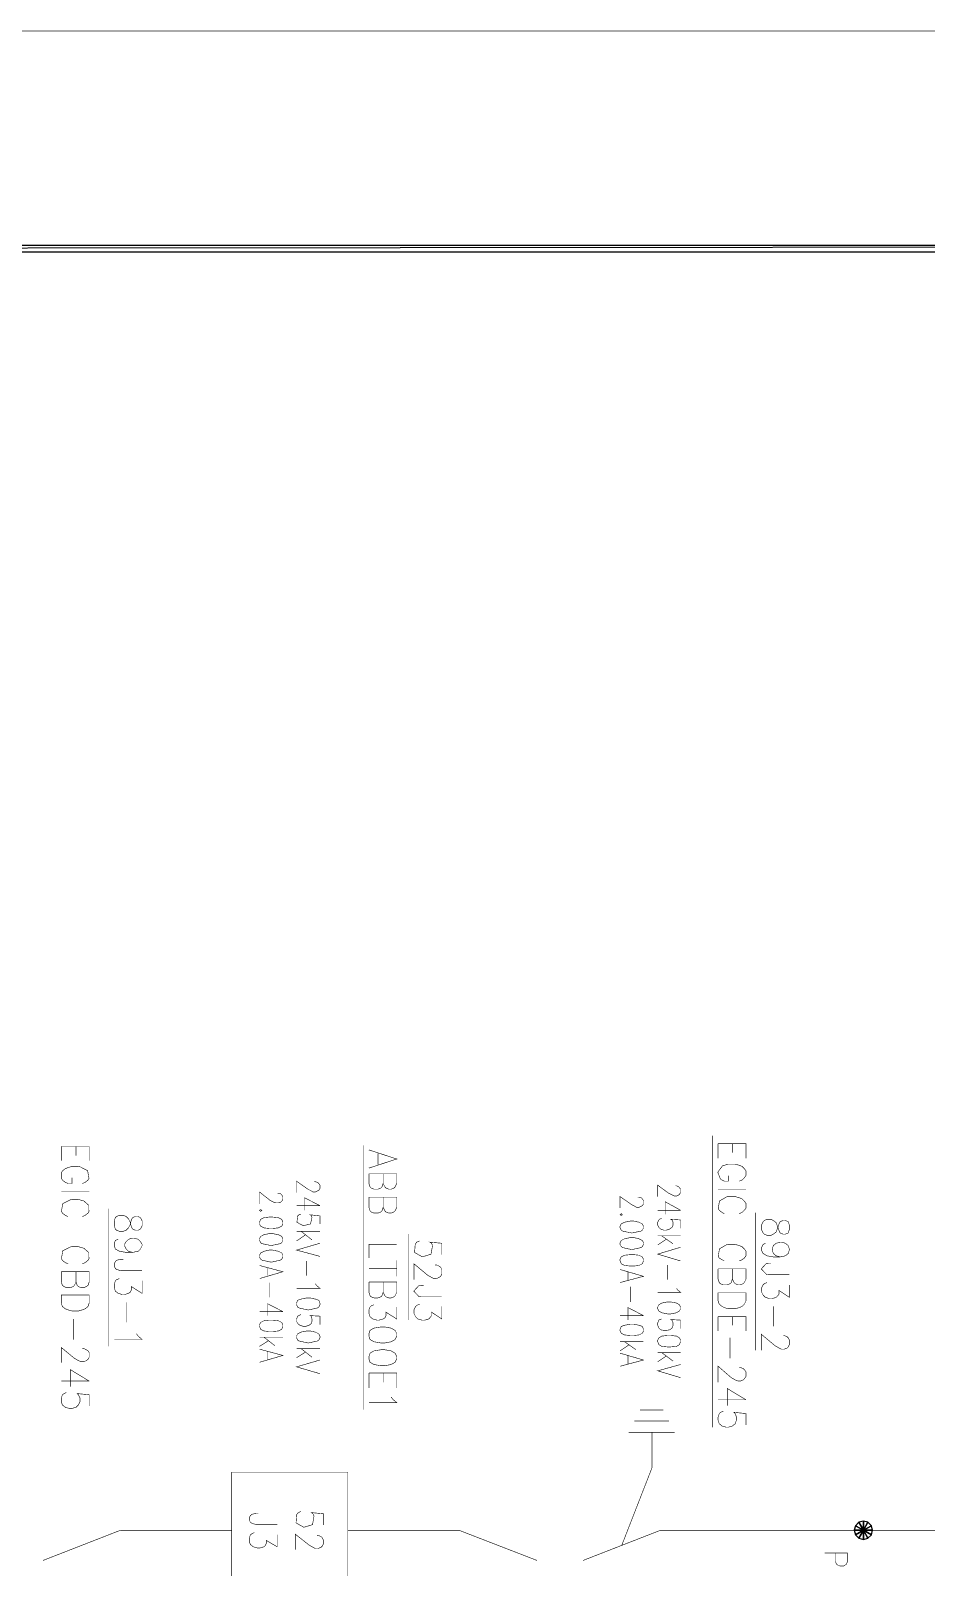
# Model space of a CAD drawing. Extents: x 0.1 to 11.6, y 0.2 to 16.4.
# Drawn here: x 6.4 to 7.71, y 14.115 to 16.364 of the extents above; entities that cross this region are included whole.
import ezdxf

# ---------------------------------------------------------------- set-up
doc = ezdxf.new("R2010")
doc.units = 0
doc.header["$MEASUREMENT"] = 0

msp = doc.modelspace()

# ---------------------------------------------------------------- linework, layer by layer
at = {"color": 0, "const_width": 0.000833}
for points in [[(0.125, 0.1875), (11.5667, 0.1875), (11.5667, 16.3633), (0.125, 16.3633), (0.125, 0.1875)], [(6.56332, 14.6217), (6.56082, 14.6267), (6.55751, 14.6283), (6.55333, 14.6283), (6.54915, 14.6267), (6.54753, 14.6233), (6.54585, 14.6167), (6.54335, 14.6117), (6.53999, 14.6083), (6.53581, 14.6067), (6.53, 14.6067), (6.52582, 14.6083), (6.52414, 14.61), (6.52251, 14.615), (6.52251, 14.6217), (6.52414, 14.6267), (6.52582, 14.6283), (6.53, 14.63), (6.53581, 14.63), (6.53999, 14.6283), (6.54335, 14.625), (6.54585, 14.62), (6.54753, 14.6133), (6.54915, 14.61), (6.55333, 14.6083), (6.55751, 14.6083), (6.56082, 14.61), (6.56332, 14.615), (6.56332, 14.6217)], [(6.73833, 14.6375), (6.73665, 14.6383), (6.73503, 14.6375), (6.73665, 14.6358), (6.73833, 14.6375)], [(6.76915, 14.62), (6.76753, 14.6242), (6.76247, 14.6267), (6.75418, 14.6275), (6.74918, 14.6275), (6.74164, 14.6267), (6.73665, 14.6242), (6.73503, 14.62), (6.73503, 14.6175), (6.73665, 14.6142), (6.74164, 14.6117), (6.74918, 14.6108), (6.75418, 14.6108), (6.76247, 14.6117), (6.76753, 14.6142), (6.76915, 14.6175), (6.76915, 14.62)], [(7.26585, 14.6308), (7.26417, 14.6325), (7.26247, 14.6308), (7.26417, 14.63), (7.26585, 14.6308)], [(7.29665, 14.6142), (7.29497, 14.6175), (7.28999, 14.62), (7.2825, 14.6217), (7.2775, 14.6217), (7.26915, 14.62), (7.26417, 14.6175), (7.26247, 14.6142), (7.26247, 14.6117), (7.26417, 14.6083), (7.26628, 14.6069), (7.27957, 14.6042), (7.29286, 14.6069), (7.29497, 14.6083), (7.29665, 14.6117), (7.29665, 14.6142)], [(7.50999, 14.6158), (7.50836, 14.6208), (7.50418, 14.6225), (7.50082, 14.6225), (7.49669, 14.6208), (7.49501, 14.6175), (7.49251, 14.6108), (7.49083, 14.6058), (7.48665, 14.6025), (7.48335, 14.6008), (7.47749, 14.6008), (7.47331, 14.6025), (7.47168, 14.6042), (7.46918, 14.6092), (7.46918, 14.6158), (7.47168, 14.6208), (7.47331, 14.6225), (7.47749, 14.6242), (7.48335, 14.6242), (7.48665, 14.6225), (7.49083, 14.6192), (7.49251, 14.6142), (7.49501, 14.6075), (7.49669, 14.6042), (7.50082, 14.6025), (7.50418, 14.6025), (7.50836, 14.6042), (7.50999, 14.6092), (7.50999, 14.6158)], [(6.76915, 14.5958), (6.76753, 14.5992), (6.76247, 14.6017), (6.75418, 14.6033), (6.74918, 14.6033), (6.74164, 14.6017), (6.73665, 14.5992), (6.73503, 14.5958), (6.73503, 14.5933), (6.73665, 14.59), (6.73876, 14.5886), (6.75206, 14.5858), (6.76535, 14.5886), (6.76753, 14.59), (6.76915, 14.5933), (6.76915, 14.5958)], [(7.29665, 14.59), (7.29497, 14.5933), (7.28999, 14.5958), (7.2825, 14.5975), (7.2775, 14.5975), (7.26915, 14.5958), (7.26417, 14.5933), (7.26247, 14.59), (7.26247, 14.5875), (7.26417, 14.5842), (7.26628, 14.5828), (7.27957, 14.5799), (7.29286, 14.5828), (7.29497, 14.5842), (7.29665, 14.5875), (7.29665, 14.59)], [(6.76915, 14.5717), (6.76753, 14.575), (6.76247, 14.5775), (6.75418, 14.5792), (6.74918, 14.5792), (6.74164, 14.5775), (6.73665, 14.575), (6.73503, 14.5717), (6.73503, 14.5692), (6.73665, 14.5658), (6.73876, 14.5644), (6.75206, 14.5615), (6.76535, 14.5644), (6.76753, 14.5658), (6.76915, 14.5692), (6.76915, 14.5717)], [(7.29665, 14.5658), (7.29497, 14.5692), (7.28999, 14.5717), (7.2825, 14.5725), (7.2775, 14.5725), (7.26915, 14.5717), (7.26417, 14.5692), (7.26247, 14.5658), (7.26247, 14.5633), (7.26417, 14.5592), (7.26915, 14.5567), (7.2775, 14.5558), (7.2825, 14.5558), (7.28999, 14.5567), (7.29497, 14.5592), (7.29665, 14.5633), (7.29665, 14.5658)], [(6.44499, 14.5133), (6.48583, 14.5133), (6.48583, 14.5017), (6.48415, 14.4967), (6.47999, 14.4933), (6.47586, 14.4917), (6.47, 14.49), (6.46083, 14.49), (6.45503, 14.4917), (6.45085, 14.4933), (6.44667, 14.4967), (6.44499, 14.5017), (6.44499, 14.5133)], [(6.82335, 14.5017), (6.82167, 14.5058), (6.81668, 14.5075), (6.80919, 14.5092), (6.80414, 14.5092), (6.79585, 14.5075), (6.79085, 14.5058), (6.78917, 14.5017), (6.78917, 14.4992), (6.79085, 14.4958), (6.79297, 14.4944), (6.80621, 14.4915), (6.8195, 14.4944), (6.82167, 14.4958), (6.82335, 14.4992), (6.82335, 14.5017)], [(7.40582, 14.5167), (7.44667, 14.5167), (7.44667, 14.505), (7.44417, 14.5), (7.44081, 14.4967), (7.43668, 14.495), (7.43083, 14.4933), (7.42085, 14.4933), (7.41499, 14.495), (7.41168, 14.4967), (7.4075, 14.5), (7.40582, 14.505), (7.40582, 14.5167)], [(7.35086, 14.4958), (7.34918, 14.4992), (7.345, 14.5017), (7.33664, 14.5033), (7.33165, 14.5033), (7.32335, 14.5017), (7.31917, 14.4992), (7.31749, 14.4958), (7.31749, 14.4933), (7.31917, 14.49), (7.32335, 14.4875), (7.33165, 14.4858), (7.33664, 14.4858), (7.345, 14.4875), (7.34918, 14.49), (7.35086, 14.4933), (7.35086, 14.4958)], [(6.76915, 14.47), (6.76753, 14.4733), (6.76247, 14.4758), (6.75418, 14.4767), (6.74918, 14.4767), (6.74164, 14.4758), (6.73665, 14.4733), (6.73503, 14.47), (6.73503, 14.4675), (6.73665, 14.4633), (6.74164, 14.4608), (6.74918, 14.46), (6.75418, 14.46), (6.76247, 14.4608), (6.76753, 14.4633), (6.76915, 14.4675), (6.76915, 14.47)], [(6.82335, 14.4533), (6.82167, 14.4567), (6.81668, 14.4592), (6.80919, 14.4608), (6.80414, 14.4608), (6.79585, 14.4592), (6.79085, 14.4567), (6.78917, 14.4533), (6.78917, 14.4508), (6.79085, 14.4475), (6.79297, 14.4461), (6.80621, 14.4432), (6.8195, 14.4461), (6.82167, 14.4475), (6.82335, 14.4508), (6.82335, 14.4533)], [(6.93582, 14.4567), (6.93332, 14.4617), (6.92751, 14.465), (6.91835, 14.4667), (6.91249, 14.4667), (6.9025, 14.465), (6.89665, 14.4617), (6.89501, 14.4567), (6.89501, 14.4533), (6.89665, 14.4483), (6.9025, 14.445), (6.91249, 14.4433), (6.91835, 14.4433), (6.92751, 14.445), (6.93332, 14.4483), (6.93582, 14.4533), (6.93582, 14.4567)], [(7.29665, 14.4633), (7.29497, 14.4675), (7.28999, 14.4692), (7.2825, 14.4708), (7.2775, 14.4708), (7.26915, 14.4692), (7.26417, 14.4675), (7.26247, 14.4633), (7.26247, 14.4608), (7.26417, 14.4575), (7.26915, 14.455), (7.2775, 14.4542), (7.2825, 14.4542), (7.28999, 14.455), (7.29497, 14.4575), (7.29665, 14.4608), (7.29665, 14.4633)], [(7.35086, 14.4475), (7.34918, 14.4508), (7.345, 14.4533), (7.33664, 14.4542), (7.33165, 14.4542), (7.32335, 14.4533), (7.31917, 14.4508), (7.31749, 14.4475), (7.31749, 14.445), (7.31917, 14.4408), (7.32335, 14.4383), (7.33165, 14.4375), (7.33664, 14.4375), (7.345, 14.4383), (7.34918, 14.4408), (7.35086, 14.445), (7.35086, 14.4475)], [(6.93582, 14.4233), (6.93332, 14.4283), (6.92751, 14.4317), (6.91835, 14.4333), (6.91249, 14.4333), (6.9025, 14.4317), (6.89665, 14.4283), (6.89501, 14.4233), (6.89501, 14.42), (6.89665, 14.415), (6.9025, 14.4117), (6.91249, 14.41), (6.91835, 14.41), (6.92751, 14.4117), (6.93332, 14.415), (6.93582, 14.42), (6.93582, 14.4233)], [(6.86415, 14.2542), (6.69417, 14.2542), (6.69417, 14.0842), (6.86415, 14.0842), (6.86415, 14.2542)], [(6.69417, 14.2542), (6.69417, 14.2542)]]:
    msp.add_lwpolyline(points, close=True, dxfattribs=at)
at = {"color": 0}
for points in [[(11.3, 16.05), (0.401693, 16.04), (0.391656, 16.05)], [(11.29, 16.04), (11.3, 16.05), (0.401693, 16.04)], [(7.60667, 14.1758), (7.60499, 14.1692), (7.61833, 14.1692)], [(7.60499, 14.1692), (7.60667, 14.1625), (7.61833, 14.1692)], [(7.61165, 14.1808), (7.60667, 14.1758), (7.61833, 14.1692)], [(7.60667, 14.1625), (7.61165, 14.1575), (7.61833, 14.1692)], [(7.61833, 14.1825), (7.61165, 14.1808), (7.61833, 14.1692)], [(7.61165, 14.1575), (7.61833, 14.1558), (7.61833, 14.1692)], [(7.625, 14.1808), (7.61833, 14.1825), (7.61833, 14.1692)], [(7.62999, 14.1758), (7.625, 14.1808), (7.61833, 14.1692)], [(7.63167, 14.1692), (7.62999, 14.1758), (7.61833, 14.1692)], [(7.61833, 14.1558), (7.625, 14.1575), (7.61833, 14.1692)], [(7.625, 14.1575), (7.62999, 14.1625), (7.61833, 14.1692)], [(7.62999, 14.1625), (7.63167, 14.1692), (7.61833, 14.1692)]]:
    msp.add_lwpolyline(points, close=True, dxfattribs=at)
at = {"color": 0, "const_width": 0.000833}
for points in [[(6.44499, 14.7308), (6.48583, 14.7308), (6.48583, 14.71)], [(6.44499, 14.7308), (6.44499, 14.71)], [(6.46669, 14.7308), (6.46669, 14.7175)], [(6.88667, 14.7325), (6.88667, 14.3458)], [(7.39751, 14.7467), (7.39751, 14.32)], [(7.40582, 14.735), (7.44667, 14.735), (7.44667, 14.7133)], [(7.40582, 14.735), (7.40582, 14.7133)], [(7.42665, 14.735), (7.42665, 14.7217)], [(6.89501, 14.7258), (6.93582, 14.7125), (6.89501, 14.6992)], [(6.90831, 14.7208), (6.90831, 14.7042)], [(6.47586, 14.6767), (6.47999, 14.6783), (6.48415, 14.6817), (6.48557, 14.6842), (6.48356, 14.6954), (6.4726, 14.7011), (6.47, 14.7017), (6.46083, 14.7017), (6.45503, 14.7), (6.45085, 14.6983), (6.44667, 14.695), (6.44499, 14.6917), (6.44499, 14.685), (6.44667, 14.6817), (6.45085, 14.6783), (6.45503, 14.6767), (6.46083, 14.6767), (6.46083, 14.685)], [(6.89501, 14.6908), (6.93582, 14.6908), (6.93582, 14.6767), (6.93332, 14.6717), (6.93164, 14.67), (6.92751, 14.6683), (6.92415, 14.6683), (6.91997, 14.67), (6.91835, 14.6717), (6.91585, 14.6767), (6.91585, 14.6908)], [(6.91585, 14.6767), (6.91417, 14.6717), (6.91249, 14.67), (6.90831, 14.6683), (6.9025, 14.6683), (6.89833, 14.67), (6.89665, 14.6717), (6.89501, 14.6767), (6.89501, 14.6908)], [(7.43668, 14.68), (7.44081, 14.6817), (7.44417, 14.685), (7.44667, 14.6883), (7.44667, 14.695), (7.44417, 14.6983), (7.44081, 14.7017), (7.43668, 14.7033), (7.43083, 14.705), (7.42085, 14.705), (7.41499, 14.7033), (7.41211, 14.7024), (7.40533, 14.6931), (7.40924, 14.6831), (7.41168, 14.6817), (7.41499, 14.68), (7.42085, 14.68), (7.42085, 14.6883)], [(6.48583, 14.665), (6.44499, 14.665)], [(6.76085, 14.6625), (6.76247, 14.6625), (6.76585, 14.6617), (6.76753, 14.66), (6.76915, 14.6575), (6.76915, 14.6533), (6.76753, 14.6508), (6.76585, 14.6492), (6.76247, 14.6483), (6.75917, 14.6483), (6.75586, 14.6492), (6.75082, 14.6517), (6.73503, 14.6642), (6.73503, 14.6467)], [(6.815, 14.6792), (6.81668, 14.6792), (6.81999, 14.6783), (6.82167, 14.6767), (6.82335, 14.6742), (6.82335, 14.6692), (6.82167, 14.6667), (6.81999, 14.6658), (6.81668, 14.6642), (6.81332, 14.6642), (6.81082, 14.6658), (6.80583, 14.6683), (6.78917, 14.68), (6.78917, 14.6633)], [(7.34332, 14.6733), (7.345, 14.6733), (7.34831, 14.6717), (7.34918, 14.6708), (7.35086, 14.6683), (7.35086, 14.6633), (7.34918, 14.6608), (7.34831, 14.66), (7.345, 14.6583), (7.34169, 14.6583), (7.33333, 14.6625), (7.31749, 14.6742), (7.31749, 14.6575)], [(7.44667, 14.6683), (7.40582, 14.6683)], [(6.47586, 14.6283), (6.47999, 14.63), (6.48415, 14.6333), (6.48546, 14.6354), (6.48529, 14.6447), (6.47803, 14.6511), (6.47586, 14.6517), (6.47, 14.6533), (6.46083, 14.6533), (6.45822, 14.6528), (6.44721, 14.6471), (6.44521, 14.6358), (6.44667, 14.6333), (6.45085, 14.63), (6.45503, 14.6283)], [(6.51417, 14.64), (6.51417, 14.4383)], [(6.82335, 14.6442), (6.78917, 14.6442)], [(6.82335, 14.6442), (6.80083, 14.6558), (6.80083, 14.6375)], [(6.89501, 14.6567), (6.93582, 14.6567), (6.93582, 14.6417), (6.93332, 14.6367), (6.93164, 14.635), (6.92751, 14.6333), (6.92415, 14.6333), (6.91997, 14.635), (6.91835, 14.6367), (6.91585, 14.6417), (6.91585, 14.6567)], [(6.91585, 14.6417), (6.91417, 14.6367), (6.91249, 14.635), (6.90831, 14.6333), (6.9025, 14.6333), (6.89833, 14.635), (6.89665, 14.6367), (6.89501, 14.6417), (6.89501, 14.6567)], [(7.28836, 14.6567), (7.28999, 14.6567), (7.29335, 14.6558), (7.29497, 14.6542), (7.29665, 14.6517), (7.29665, 14.6467), (7.29497, 14.6442), (7.28999, 14.6417), (7.28668, 14.6417), (7.28418, 14.6433), (7.27919, 14.6458), (7.26247, 14.6575), (7.26247, 14.6408)], [(7.35086, 14.6375), (7.32835, 14.65), (7.32835, 14.6317)], [(7.43668, 14.6325), (7.44081, 14.6342), (7.44417, 14.6375), (7.44667, 14.6408), (7.44667, 14.6475), (7.44417, 14.6508), (7.44081, 14.6542), (7.43668, 14.6558), (7.43083, 14.6575), (7.42085, 14.6575), (7.41835, 14.6571), (7.40782, 14.6511), (7.40597, 14.6399), (7.4075, 14.6375), (7.41168, 14.6342), (7.41499, 14.6325)], [(6.82335, 14.6175), (6.82335, 14.6292), (6.80919, 14.6308), (6.81082, 14.6292), (6.81179, 14.6268), (6.80951, 14.6174), (6.79893, 14.6149), (6.78971, 14.6199), (6.79081, 14.629), (6.79249, 14.6308), (6.79585, 14.6317)], [(7.35086, 14.6375), (7.31749, 14.6375)], [(7.35086, 14.6108), (7.35086, 14.6233), (7.33664, 14.6242), (7.33832, 14.6233), (7.34, 14.62), (7.34, 14.6158), (7.33832, 14.6125), (7.33501, 14.61), (7.33003, 14.6083), (7.32667, 14.6083), (7.32167, 14.61), (7.31917, 14.6125), (7.31749, 14.6158), (7.31749, 14.62), (7.31917, 14.6233), (7.31999, 14.6242), (7.32335, 14.6258)], [(7.46083, 14.6342), (7.46083, 14.4325)], [(6.54915, 14.5758), (6.54335, 14.5775), (6.53999, 14.5808), (6.53749, 14.5858), (6.53749, 14.5875), (6.53999, 14.5917), (6.54335, 14.595), (6.54915, 14.5967), (6.55165, 14.5967), (6.55751, 14.595), (6.56082, 14.5917), (6.56332, 14.5875), (6.56332, 14.5858), (6.56082, 14.5808), (6.55751, 14.5775), (6.54915, 14.5758), (6.53999, 14.5758), (6.53, 14.5775), (6.52414, 14.5808), (6.52251, 14.5858), (6.52251, 14.5892), (6.52414, 14.5933), (6.52832, 14.595)], [(6.82335, 14.6067), (6.78917, 14.6067)], [(6.80251, 14.6017), (6.78917, 14.5925)], [(6.81168, 14.5942), (6.79585, 14.6067)], [(6.95247, 14.6025), (6.95247, 14.4767)], [(7.35086, 14.6), (7.31749, 14.6)], [(7.33003, 14.595), (7.31749, 14.5867)], [(7.34, 14.5883), (7.32335, 14.6)], [(6.47586, 14.5592), (6.47999, 14.5608), (6.48415, 14.5642), (6.48546, 14.5663), (6.48529, 14.5756), (6.47803, 14.5819), (6.47586, 14.5825), (6.47, 14.5842), (6.46083, 14.5842), (6.45822, 14.5838), (6.44721, 14.5781), (6.44521, 14.5667), (6.44667, 14.5642), (6.45085, 14.5608), (6.45503, 14.5592)], [(6.82335, 14.5892), (6.78917, 14.5792), (6.82335, 14.57)], [(6.93582, 14.5875), (6.89501, 14.5875), (6.89501, 14.5675)], [(7.00168, 14.5725), (7.00168, 14.5892), (6.98415, 14.5908), (6.98665, 14.5892), (6.98807, 14.5858), (6.98589, 14.5732), (6.97319, 14.5693), (6.96181, 14.5757), (6.96283, 14.5881), (6.965, 14.5908), (6.96918, 14.5925)], [(7.35086, 14.5833), (7.31749, 14.5733), (7.35086, 14.5633)], [(7.43668, 14.5633), (7.44081, 14.565), (7.44417, 14.5675), (7.44667, 14.5708), (7.44667, 14.5775), (7.44417, 14.5808), (7.44081, 14.5842), (7.43668, 14.5858), (7.43083, 14.5875), (7.42085, 14.5875), (7.41835, 14.5871), (7.40782, 14.5811), (7.40597, 14.57), (7.4075, 14.5675), (7.41168, 14.565), (7.41499, 14.5633)], [(7.49669, 14.5692), (7.49083, 14.5708), (7.48665, 14.5742), (7.48503, 14.5792), (7.48503, 14.5808), (7.48665, 14.5858), (7.49083, 14.5892), (7.49669, 14.5908), (7.49832, 14.5908), (7.50418, 14.5892), (7.50836, 14.5858), (7.50999, 14.5808), (7.50999, 14.5792), (7.50836, 14.5742), (7.50418, 14.5708), (7.49669, 14.5692), (7.48665, 14.5692), (7.47749, 14.5708), (7.47168, 14.5742), (7.46918, 14.5792), (7.46918, 14.5825), (7.47168, 14.5875), (7.47499, 14.5892)], [(6.56332, 14.5492), (6.53168, 14.5492), (6.52582, 14.5508), (6.52414, 14.5525), (6.52251, 14.5558), (6.52251, 14.5592), (6.52414, 14.5625), (6.52582, 14.5642), (6.53168, 14.5658), (6.53581, 14.5658)], [(6.73503, 14.5567), (6.76915, 14.5475), (6.73503, 14.5375)], [(6.74669, 14.5533), (6.74669, 14.5417)], [(6.80414, 14.5633), (6.80414, 14.5417)], [(6.93582, 14.5525), (6.89501, 14.5525)], [(6.93582, 14.5642), (6.93582, 14.5408)], [(6.99164, 14.5575), (6.99414, 14.5575), (6.9975, 14.5558), (7, 14.5542), (7.00168, 14.5508), (7.00168, 14.5442), (7, 14.5408), (6.9975, 14.5392), (6.99414, 14.5375), (6.99001, 14.5375), (6.98665, 14.5392), (6.98085, 14.5425), (6.96083, 14.5592), (6.96083, 14.5358)], [(7.26247, 14.5508), (7.29665, 14.5408), (7.26247, 14.5317)], [(7.33165, 14.5575), (7.33165, 14.5358)], [(7.40582, 14.5517), (7.44667, 14.5517), (7.44667, 14.5367), (7.44417, 14.5317), (7.44249, 14.53), (7.43832, 14.5283), (7.435, 14.5283), (7.43083, 14.53), (7.42914, 14.5317), (7.42665, 14.5367), (7.42665, 14.5517)], [(7.42665, 14.5367), (7.42503, 14.5317), (7.42333, 14.53), (7.41917, 14.5283), (7.41336, 14.5283), (7.40918, 14.53), (7.4075, 14.5317), (7.40582, 14.5367), (7.40582, 14.5517)], [(7.50999, 14.5433), (7.47917, 14.5433), (7.47635, 14.5438), (7.46897, 14.5517), (7.47635, 14.5596), (7.47917, 14.56), (7.48335, 14.56)], [(6.44499, 14.5475), (6.48583, 14.5475), (6.48583, 14.5325), (6.48415, 14.5275), (6.48167, 14.5258), (6.47835, 14.5242), (6.47418, 14.5242), (6.47, 14.5258), (6.46832, 14.5275), (6.46669, 14.5325), (6.46669, 14.5475)], [(6.46669, 14.5325), (6.46419, 14.5275), (6.46251, 14.5258), (6.45833, 14.5242), (6.45247, 14.5242), (6.44917, 14.5258), (6.44667, 14.5275), (6.44499, 14.5325), (6.44499, 14.5475)], [(6.56332, 14.5342), (6.56332, 14.5158), (6.54753, 14.5258), (6.54753, 14.5208), (6.54585, 14.5175), (6.54335, 14.5158), (6.53749, 14.5142), (6.53418, 14.5142), (6.52832, 14.5158), (6.52414, 14.5192), (6.52251, 14.5242), (6.52251, 14.5292), (6.52414, 14.5342), (6.52582, 14.5358), (6.53, 14.5375)], [(6.74918, 14.5317), (6.74918, 14.51)], [(6.81668, 14.53), (6.81836, 14.5275), (6.82335, 14.5233), (6.78917, 14.5233)], [(6.89501, 14.5325), (6.93582, 14.5325), (6.93582, 14.5175), (6.93332, 14.5125), (6.93164, 14.5108), (6.92751, 14.5092), (6.92415, 14.5092), (6.91997, 14.5108), (6.91835, 14.5125), (6.91585, 14.5175), (6.91585, 14.5325)], [(6.91585, 14.5175), (6.91417, 14.5125), (6.91249, 14.5108), (6.90831, 14.5092), (6.9025, 14.5092), (6.89833, 14.5108), (6.89665, 14.5125), (6.89501, 14.5175), (6.89501, 14.5325)], [(7.00168, 14.5108), (6.97081, 14.5108), (6.96804, 14.5113), (6.96067, 14.5192), (6.96804, 14.5271), (6.97081, 14.5275), (6.97499, 14.5275)], [(7.27414, 14.5475), (7.27414, 14.535)], [(7.50999, 14.5283), (7.50999, 14.51), (7.49501, 14.52), (7.49501, 14.515), (7.49251, 14.5117), (7.49083, 14.51), (7.48503, 14.5083), (7.48085, 14.5083), (7.47499, 14.51), (7.47168, 14.5133), (7.46918, 14.5183), (7.46918, 14.5233), (7.47168, 14.5283), (7.47331, 14.53), (7.47749, 14.5317)], [(7.2775, 14.5258), (7.2775, 14.5033)], [(7.345, 14.5233), (7.34668, 14.5208), (7.35086, 14.5175), (7.31749, 14.5175)], [(6.53999, 14.5025), (6.53999, 14.4733)], [(6.76915, 14.4892), (6.73503, 14.4892)], [(6.76915, 14.4892), (6.74669, 14.5008), (6.74669, 14.4833)], [(6.82335, 14.47), (6.82335, 14.4825), (6.80919, 14.4833), (6.81082, 14.4825), (6.81168, 14.4783), (6.81168, 14.475), (6.81082, 14.4717), (6.80751, 14.4692), (6.80251, 14.4675), (6.79915, 14.4675), (6.79417, 14.4692), (6.79085, 14.4717), (6.78917, 14.475), (6.78917, 14.4783), (6.79085, 14.4825), (6.79249, 14.4833), (6.79585, 14.485)], [(6.93582, 14.4958), (6.93582, 14.4783), (6.91997, 14.4883), (6.91997, 14.4833), (6.91835, 14.48), (6.91585, 14.4783), (6.91, 14.4767), (6.90668, 14.4767), (6.90082, 14.4783), (6.89665, 14.4817), (6.89501, 14.4867), (6.89501, 14.4917), (6.89665, 14.4958), (6.89833, 14.4975), (6.9025, 14.4992)], [(7.00168, 14.4967), (7.00168, 14.4783), (6.98665, 14.4883), (6.98665, 14.4833), (6.98415, 14.48), (6.98247, 14.4783), (6.97667, 14.4767), (6.9725, 14.4767), (6.96669, 14.4783), (6.96332, 14.4817), (6.96083, 14.4867), (6.96083, 14.4917), (6.96332, 14.4967), (6.965, 14.4983), (6.96918, 14.5)], [(7.29665, 14.4833), (7.26247, 14.4833)], [(7.29665, 14.4833), (7.27414, 14.495), (7.27414, 14.4767)], [(7.40582, 14.4817), (7.44667, 14.4817), (7.44667, 14.4608)], [(7.40582, 14.4817), (7.40582, 14.4608)], [(7.42665, 14.4817), (7.42665, 14.4692)], [(7.48665, 14.4967), (7.48665, 14.4675)], [(6.46251, 14.4783), (6.46251, 14.4483)], [(7.35086, 14.4642), (7.35086, 14.4767), (7.33664, 14.4775), (7.33832, 14.4767), (7.34, 14.4725), (7.34, 14.4692), (7.33832, 14.465), (7.33501, 14.4625), (7.33003, 14.4617), (7.32667, 14.4617), (7.32167, 14.4625), (7.31917, 14.465), (7.31749, 14.4692), (7.31749, 14.4725), (7.31917, 14.4767), (7.31999, 14.4775), (7.32335, 14.4783)], [(6.47586, 14.435), (6.47835, 14.435), (6.48167, 14.4333), (6.48415, 14.4317), (6.48583, 14.4292), (6.48583, 14.4225), (6.48415, 14.4192), (6.48167, 14.4175), (6.47835, 14.4158), (6.47418, 14.4158), (6.47, 14.4175), (6.46419, 14.4208), (6.44499, 14.4367), (6.44499, 14.4142)], [(6.55501, 14.4567), (6.55751, 14.4533), (6.56332, 14.4483), (6.52251, 14.4483)], [(6.76915, 14.4517), (6.73503, 14.4517)], [(6.74832, 14.4467), (6.73503, 14.4383)], [(6.75749, 14.4392), (6.74164, 14.4517)], [(7.29665, 14.445), (7.26247, 14.445)], [(7.27582, 14.4408), (7.26247, 14.4317)], [(7.28581, 14.4333), (7.26915, 14.445)], [(7.42333, 14.4508), (7.42333, 14.4208)], [(7.50082, 14.4542), (7.5025, 14.4542), (7.50667, 14.4525), (7.50836, 14.4508), (7.50999, 14.4475), (7.50999, 14.4408), (7.50836, 14.4375), (7.50667, 14.4358), (7.5025, 14.4342), (7.49832, 14.4342), (7.49501, 14.4358), (7.48915, 14.4392), (7.46918, 14.4558), (7.46918, 14.4325)], [(6.73503, 14.4342), (6.76915, 14.425), (6.73503, 14.415)], [(6.74669, 14.4308), (6.74669, 14.4183)], [(6.82335, 14.4183), (6.78917, 14.4083), (6.82335, 14.3983)], [(6.82335, 14.435), (6.78917, 14.435)], [(6.80251, 14.43), (6.78917, 14.4217)], [(6.81168, 14.4225), (6.79585, 14.435)], [(7.26247, 14.4283), (7.29665, 14.4183), (7.26247, 14.4092)], [(7.27414, 14.425), (7.27414, 14.4125)], [(7.35086, 14.4292), (7.31749, 14.4292)], [(7.33003, 14.4242), (7.31749, 14.4158)], [(7.34, 14.4167), (7.32335, 14.4292)], [(6.48583, 14.3875), (6.45833, 14.4042), (6.45833, 14.3792)], [(6.89501, 14.3992), (6.93582, 14.3992), (6.93582, 14.3775)], [(6.89501, 14.3992), (6.89501, 14.3775)], [(6.91585, 14.3992), (6.91585, 14.3858)], [(7.35086, 14.4117), (7.31749, 14.4025), (7.35086, 14.3925)], [(7.43668, 14.4075), (7.43832, 14.4075), (7.44249, 14.4058), (7.44417, 14.4042), (7.44667, 14.4008), (7.44667, 14.3942), (7.44417, 14.3908), (7.44249, 14.3892), (7.43832, 14.3875), (7.435, 14.3875), (7.43083, 14.3892), (7.42503, 14.3925), (7.40582, 14.4092), (7.40582, 14.3858)], [(6.48583, 14.3875), (6.44499, 14.3875)], [(6.48583, 14.3508), (6.48583, 14.3675), (6.46832, 14.3692), (6.47, 14.3675), (6.4725, 14.3625), (6.4725, 14.3575), (6.47, 14.3525), (6.46669, 14.3492), (6.46083, 14.3475), (6.45665, 14.3475), (6.45085, 14.3492), (6.44667, 14.3525), (6.44499, 14.3575), (6.44499, 14.3625), (6.44667, 14.3675), (6.44917, 14.3692), (6.45247, 14.3708)], [(7.44667, 14.36), (7.41917, 14.3767), (7.41917, 14.3517)], [(6.92751, 14.3642), (6.93001, 14.3608), (6.93582, 14.3558), (6.89501, 14.3558)], [(7.44667, 14.36), (7.40582, 14.36)], [(7.28331, 14.3292), (7.33415, 14.3292)], [(7.29167, 14.345), (7.32585, 14.345)], [(7.44667, 14.3233), (7.44667, 14.34), (7.42914, 14.3417), (7.43083, 14.34), (7.43251, 14.335), (7.43251, 14.33), (7.43083, 14.325), (7.42665, 14.3217), (7.42085, 14.32), (7.41749, 14.32), (7.41168, 14.3217), (7.4075, 14.325), (7.40582, 14.33), (7.40582, 14.335), (7.4075, 14.34), (7.40918, 14.3417), (7.41336, 14.3433)], [(7.27501, 14.3125), (7.3425, 14.3125)], [(7.30919, 14.2608), (7.30919, 14.3125)], [(7.30919, 14.2608), (7.26503, 14.1475)], [(6.76085, 14.1775), (6.72999, 14.1775), (6.72418, 14.1792), (6.72168, 14.1808), (6.72, 14.1842), (6.72, 14.1875), (6.72168, 14.1908), (6.72418, 14.1925), (6.72999, 14.1942), (6.73335, 14.1942)], [(6.82835, 14.1767), (6.82835, 14.1933), (6.81082, 14.195), (6.81332, 14.1933), (6.81472, 14.19), (6.81256, 14.1774), (6.79986, 14.1735), (6.78847, 14.1799), (6.7895, 14.1922), (6.79167, 14.195), (6.79585, 14.1967)], [(6.53168, 14.1692), (6.41835, 14.125)], [(6.69417, 14.1692), (6.53168, 14.1692)], [(6.86415, 14.1692), (7.02669, 14.1692)], [(7.02669, 14.1692), (7.14085, 14.125)], [(7.32167, 14.1692), (7.20833, 14.125)], [(10.605, 14.1692), (7.32167, 14.1692)], [(6.76085, 14.1625), (6.76085, 14.145), (6.74501, 14.1542), (6.74501, 14.15), (6.74333, 14.1467), (6.74164, 14.145), (6.73583, 14.1433), (6.73167, 14.1433), (6.72586, 14.145), (6.72168, 14.1483), (6.72, 14.1525), (6.72, 14.1575), (6.72168, 14.1625), (6.72418, 14.1642), (6.72749, 14.1658)], [(6.81917, 14.1617), (6.82086, 14.1617), (6.82497, 14.16), (6.82667, 14.1583), (6.82835, 14.155), (6.82835, 14.1492), (6.82667, 14.1458), (6.82497, 14.1442), (6.82086, 14.1425), (6.81668, 14.1425), (6.81332, 14.1442), (6.80751, 14.1475), (6.78749, 14.1633), (6.78749, 14.1408)], [(7.56168, 14.1358), (7.595, 14.1358), (7.595, 14.1233), (7.59332, 14.1192), (7.59169, 14.1183), (7.58919, 14.1167), (7.58415, 14.1167), (7.57915, 14.1192), (7.57747, 14.1233), (7.57747, 14.1358)]]:
    msp.add_lwpolyline(points, dxfattribs=at)

doc.saveas('drawing.dxf')
